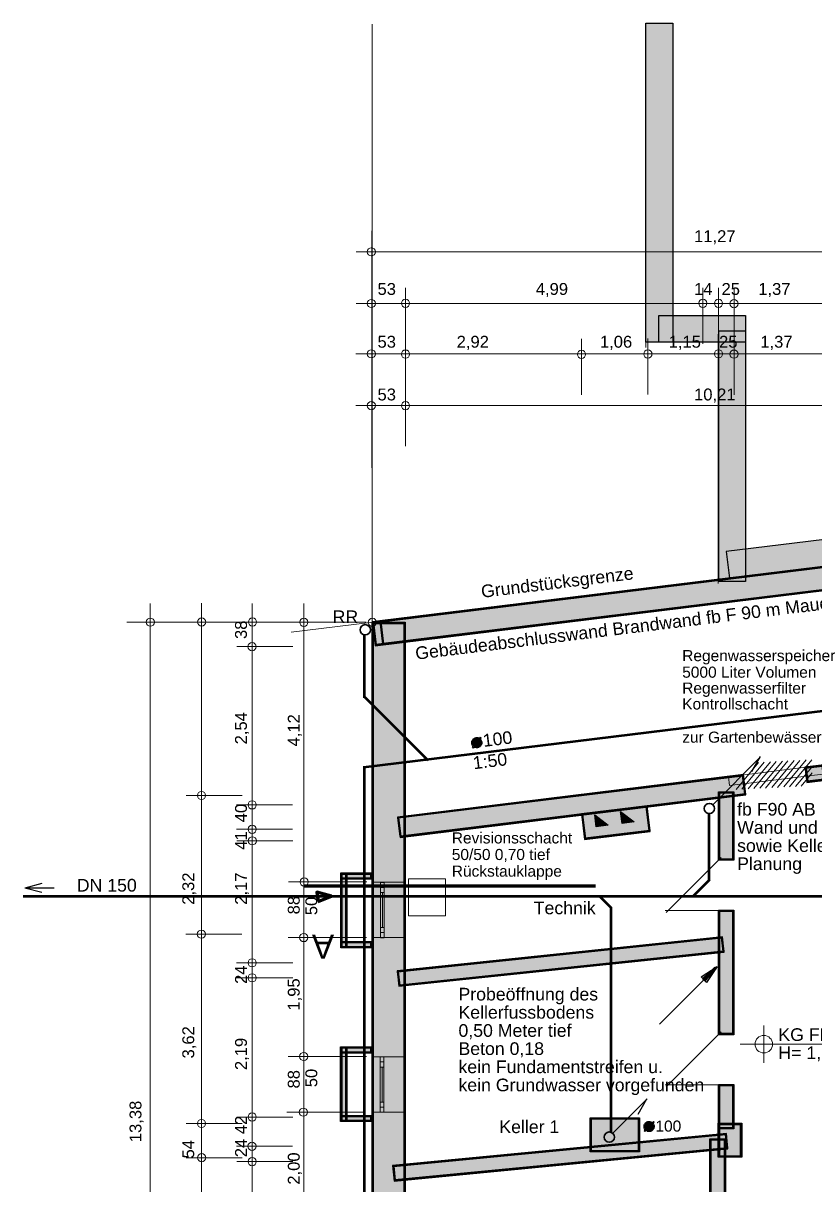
# Model space of a CAD drawing. Header units: millimetres. Extents: x 1839 to 41668, y -109 to 29716.
# Drawn here: x 1839 to 14557, y 11061 to 29716 of the extents above; entities that cross this region are included whole.
import ezdxf

# ---------------------------------------------------------------- set-up
doc = ezdxf.new("R2010")
doc.units = ezdxf.units.MM
doc.header["$LTSCALE"] = 50
doc.linetypes.add('PDF_423-3_158-7_0-0_0-0', pattern=[582, 423.3, -158.7, 0, 0])
doc.linetypes.add('PDF_564-4_176-4_70-6_176-4', pattern=[987.8, 564.4, -176.4, 70.6, -176.4])
for name, color, linetype in [('00_Wand_Bestand', 7, 'Continuous'), ('02_Grundstuecksgrenze', 8, 'Continuous'), ('05_Linien_stark', 7, 'Continuous'), ('06_Linien_fein', 3, 'Continuous'), ('07_Bemassung', 6, 'Continuous'), ('08_Schnittlinie', 1, 'Continuous'), ('10_Text', 7, 'Continuous')]:
    doc.layers.add(name, color=color, linetype=linetype)
doc.styles.add('PLAN', font='arial.ttf')

msp = doc.modelspace()

# ---------------------------------------------------------------- hatches: boundary and pattern name
at = {"layer": '00_Wand_Bestand'}
for points in [[(7439, 20110), (7486, 19728), (18556, 21087), (18509, 21469)], [(7560, 20125), (7607, 19742), (18556, 21087), (18509, 21469)], [(7440, 20103), (7970, 20103), (7970, 6745), (7440, 6745)], [(9187, 18250), (9172, 18231), (9183, 18219), (9190, 18207), (9195, 18195), (9198, 18181), (9198, 18171), (9198, 18161), (9196, 18152), (9193, 18142), (9189, 18133), (9183, 18125), (9178, 18118), (9172, 18112), (9166, 18106), (9159, 18102), (9151, 18098), (9144, 18095), (9135, 18092), (9127, 18091), (9113, 18090), (9100, 18092), (9088, 18096), (9073, 18104), (9058, 18085), (9046, 18094), (9061, 18112), (9050, 18125), (9043, 18137), (9038, 18149), (9036, 18163), (9035, 18172), (9035, 18181), (9037, 18190), (9039, 18198), (9043, 18206), (9047, 18214), (9053, 18222), (9059, 18229), (9066, 18236), (9073, 18241), (9080, 18245), (9089, 18249), (9097, 18251), (9106, 18253), (9120, 18254), (9133, 18252), (9146, 18248), (9161, 18240), (9176, 18259)], [(9152, 18229), (9139, 18235), (9128, 18238), (9118, 18239), (9108, 18239), (9100, 18237), (9093, 18235), (9086, 18232), (9080, 18229), (9074, 18224), (9069, 18219), (9063, 18213), (9058, 18206), (9054, 18198), (9051, 18190), (9050, 18181), (9049, 18173), (9050, 18164), (9052, 18153), (9055, 18143), (9061, 18134), (9070, 18123)], [(9164, 18220), (9081, 18114), (9090, 18110), (9099, 18107), (9108, 18105), (9116, 18105), (9125, 18105), (9134, 18107), (9142, 18109), (9150, 18113), (9157, 18118), (9164, 18124), (9170, 18130), (9174, 18137), (9178, 18143), (9181, 18150), (9183, 18157), (9184, 18164), (9184, 18172), (9184, 18179), (9182, 18191), (9178, 18200), (9172, 18210)], [(14383, 17779), (14414, 17533), (18238, 18003), (18207, 18248)], [(7845, 16978), (7885, 16652), (13436, 17333), (13396, 17660)], [(12994, 17384), (13244, 17384), (13244, 16285), (12994, 16285)], [(11900, 16748), (11850, 17158), (10797, 17029), (10848, 16619)], [(11034, 16823), (11010, 17016), (11227, 16846)], [(11448, 16875), (11425, 17068), (11642, 16899)], [(6934, 16081), (7434, 16081), (7434, 15981), (6934, 15981)], [(6934, 16081), (7034, 16081), (7034, 14881), (6934, 14881)], [(12994, 15485), (13244, 15485), (13244, 13485), (12994, 13485)], [(6934, 14981), (7434, 14981), (7434, 14881), (6934, 14881)], [(7839, 14509), (7865, 14262), (13088, 14811), (13062, 15058)], [(12805, 14325), (12717, 14413), (12973, 14581)], [(6932, 13290), (7432, 13290), (7432, 13190), (6932, 13190)], [(6932, 13290), (7032, 13290), (7032, 12090), (6932, 12090)], [(12994, 12685), (13244, 12685), (13244, 11974), (12994, 11974)], [(6932, 12190), (7432, 12190), (7432, 12090), (6932, 12090)], [(10938, 12149), (11727, 12149), (11727, 11604), (10938, 11604)], [(11962, 12081), (11945, 12064), (11954, 12050), (11960, 12038), (11963, 12025), (11964, 12011), (11963, 12001), (11961, 11991), (11958, 11982), (11954, 11973), (11949, 11965), (11942, 11957), (11936, 11951), (11930, 11945), (11923, 11941), (11915, 11937), (11908, 11934), (11900, 11932), (11891, 11931), (11882, 11930), (11868, 11931), (11856, 11934), (11844, 11940), (11830, 11949), (11813, 11933), (11803, 11943), (11820, 11959), (11811, 11974), (11805, 11986), (11802, 11998), (11801, 12013), (11801, 12022), (11803, 12031), (11805, 12039), (11809, 12047), (11813, 12055), (11818, 12062), (11825, 12069), (11832, 12076), (11839, 12081), (11847, 12086), (11855, 12089), (11864, 12092), (11872, 12093), (11882, 12094), (11896, 12092), (11909, 12089), (11921, 12083), (11935, 12074), (11951, 12091)], [(11925, 12064), (11912, 12071), (11902, 12076), (11892, 12079), (11882, 12079), (11874, 12079), (11867, 12078), (11860, 12076), (11853, 12073), (11846, 12069), (11840, 12065), (11834, 12059), (11828, 12053), (11823, 12045), (11820, 12038), (11817, 12029), (11815, 12021), (11815, 12012), (11815, 12001), (11818, 11991), (11823, 11981), (11830, 11969)], [(11935, 12054), (11840, 11959), (11848, 11954), (11857, 11950), (11865, 11947), (11874, 11945), (11882, 11944), (11891, 11945), (11900, 11947), (11908, 11949), (11916, 11953), (11923, 11958), (11930, 11964), (11935, 11970), (11940, 11976), (11943, 11982), (11946, 11989), (11948, 11996), (11949, 12003), (11950, 12011), (11949, 12022), (11946, 12033), (11942, 12043)], [(12993, 12063), (13368, 12063), (13368, 11518), (12993, 11518)], [(13148, 11652), (13124, 11900), (7767, 11384), (7791, 11136)], [(12859, 11816), (13110, 11816), (13110, 9902), (12859, 9902)]]:
    msp.add_hatch(color=7, dxfattribs=at).paths.add_polyline_path(points)
at = {"layer": '02_Grundstuecksgrenze'}
for points in [[(11831, 29716), (12261, 29716), (12261, 24598), (11831, 24598)], [(12040, 25029), (13430, 25029), (13430, 24599), (12040, 24599)], [(12999, 24779), (13429, 24779), (13429, 20759), (12999, 20759)], [(18687, 21921), (13118, 21237), (13171, 20810), (18739, 21494)]]:
    msp.add_hatch(color=7, dxfattribs=at).paths.add_polyline_path(points)

# ---------------------------------------------------------------- linework, layer by layer
at = {"layer": '00_Wand_Bestand'}
for points in [[(7439, 20110), (7486, 19728), (18556, 21087), (18509, 21469)], [(7560, 20125), (7607, 19742), (18556, 21087), (18509, 21469)], [(7440, 20103), (7970, 20103), (7970, 6745), (7440, 6745)], [(9187, 18250), (9172, 18231), (9183, 18219), (9190, 18207), (9195, 18195), (9198, 18181), (9198, 18171), (9198, 18161), (9196, 18152), (9193, 18142), (9189, 18133), (9183, 18125), (9178, 18118), (9172, 18112), (9166, 18106), (9159, 18102), (9151, 18098), (9144, 18095), (9135, 18092), (9127, 18091), (9113, 18090), (9100, 18092), (9088, 18096), (9073, 18104), (9058, 18085), (9046, 18094), (9061, 18112), (9050, 18125), (9043, 18137), (9038, 18149), (9036, 18163), (9035, 18172), (9035, 18181), (9037, 18190), (9039, 18198), (9043, 18206), (9047, 18214), (9053, 18222), (9059, 18229), (9066, 18236), (9073, 18241), (9080, 18245), (9089, 18249), (9097, 18251), (9106, 18253), (9120, 18254), (9133, 18252), (9146, 18248), (9161, 18240), (9176, 18259)], [(9152, 18229), (9139, 18235), (9128, 18238), (9118, 18239), (9108, 18239), (9100, 18237), (9093, 18235), (9086, 18232), (9080, 18229), (9074, 18224), (9069, 18219), (9063, 18213), (9058, 18206), (9054, 18198), (9051, 18190), (9050, 18181), (9049, 18173), (9050, 18164), (9052, 18153), (9055, 18143), (9061, 18134), (9070, 18123)], [(9164, 18220), (9081, 18114), (9090, 18110), (9099, 18107), (9108, 18105), (9116, 18105), (9125, 18105), (9134, 18107), (9142, 18109), (9150, 18113), (9157, 18118), (9164, 18124), (9170, 18130), (9174, 18137), (9178, 18143), (9181, 18150), (9183, 18157), (9184, 18164), (9184, 18172), (9184, 18179), (9182, 18191), (9178, 18200), (9172, 18210)], [(14383, 17779), (14414, 17533), (18238, 18003), (18207, 18248)], [(7845, 16978), (7885, 16652), (13436, 17333), (13396, 17660)], [(12994, 17384), (13244, 17384), (13244, 16285), (12994, 16285)], [(11900, 16748), (11850, 17158), (10797, 17029), (10848, 16619)], [(11034, 16823), (11010, 17016), (11227, 16846)], [(11448, 16875), (11425, 17068), (11642, 16899)], [(6934, 16081), (7434, 16081), (7434, 15981), (6934, 15981)], [(6934, 16081), (7034, 16081), (7034, 14881), (6934, 14881)], [(12994, 15485), (13244, 15485), (13244, 13485), (12994, 13485)], [(6934, 14981), (7434, 14981), (7434, 14881), (6934, 14881)], [(7839, 14509), (7865, 14262), (13088, 14811), (13062, 15058)], [(12805, 14325), (12717, 14413), (12973, 14581)], [(6932, 13290), (7432, 13290), (7432, 13190), (6932, 13190)], [(6932, 13290), (7032, 13290), (7032, 12090), (6932, 12090)], [(12994, 12685), (13244, 12685), (13244, 11974), (12994, 11974)], [(6932, 12190), (7432, 12190), (7432, 12090), (6932, 12090)], [(10938, 12149), (11727, 12149), (11727, 11604), (10938, 11604)], [(11962, 12081), (11945, 12064), (11954, 12050), (11960, 12038), (11963, 12025), (11964, 12011), (11963, 12001), (11961, 11991), (11958, 11982), (11954, 11973), (11949, 11965), (11942, 11957), (11936, 11951), (11930, 11945), (11923, 11941), (11915, 11937), (11908, 11934), (11900, 11932), (11891, 11931), (11882, 11930), (11868, 11931), (11856, 11934), (11844, 11940), (11830, 11949), (11813, 11933), (11803, 11943), (11820, 11959), (11811, 11974), (11805, 11986), (11802, 11998), (11801, 12013), (11801, 12022), (11803, 12031), (11805, 12039), (11809, 12047), (11813, 12055), (11818, 12062), (11825, 12069), (11832, 12076), (11839, 12081), (11847, 12086), (11855, 12089), (11864, 12092), (11872, 12093), (11882, 12094), (11896, 12092), (11909, 12089), (11921, 12083), (11935, 12074), (11951, 12091)], [(11925, 12064), (11912, 12071), (11902, 12076), (11892, 12079), (11882, 12079), (11874, 12079), (11867, 12078), (11860, 12076), (11853, 12073), (11846, 12069), (11840, 12065), (11834, 12059), (11828, 12053), (11823, 12045), (11820, 12038), (11817, 12029), (11815, 12021), (11815, 12012), (11815, 12001), (11818, 11991), (11823, 11981), (11830, 11969)], [(11935, 12054), (11840, 11959), (11848, 11954), (11857, 11950), (11865, 11947), (11874, 11945), (11882, 11944), (11891, 11945), (11900, 11947), (11908, 11949), (11916, 11953), (11923, 11958), (11930, 11964), (11935, 11970), (11940, 11976), (11943, 11982), (11946, 11989), (11948, 11996), (11949, 12003), (11950, 12011), (11949, 12022), (11946, 12033), (11942, 12043)], [(12993, 12063), (13368, 12063), (13368, 11518), (12993, 11518)], [(13148, 11652), (13124, 11900), (7767, 11384), (7791, 11136)], [(12859, 11816), (13110, 11816), (13110, 9902), (12859, 9902)]]:
    msp.add_lwpolyline(points, close=True, dxfattribs=at)
at = {"layer": '02_Grundstuecksgrenze'}
for points in [[(11831, 29716), (12261, 29716), (12261, 24598), (11831, 24598)], [(12040, 25029), (13430, 25029), (13430, 24599), (12040, 24599)], [(12999, 24779), (13429, 24779), (13429, 20759), (12999, 20759)], [(18687, 21921), (13118, 21237), (13171, 20810), (18739, 21494)]]:
    msp.add_lwpolyline(points, close=True, dxfattribs=at)
at = {"layer": '05_Linien_stark', "lineweight": 15}
for p, q in [((7974, 25471), (7974, 24571)), ((12745, 25473), (12745, 24574)), ((12997, 25471), (12997, 24572)), ((13246, 25467), (13246, 24568)), ((7974, 24656), (7974, 23756)), ((10799, 24653), (10799, 23753)), ((11864, 24658), (11864, 23758)), ((12997, 24656), (12997, 23757)), ((13246, 24652), (13246, 23753)), ((7973, 23828), (7973, 22928)), ((5266, 19713), (6165, 19713)), ((5266, 19713), (6165, 19713)), ((5266, 19713), (6165, 19713)), ((5266, 19713), (6165, 19713)), ((4451, 17324), (5350, 17324)), ((5263, 17173), (6162, 17173)), ((5262, 16783), (6162, 16783)), ((5267, 16597), (6166, 16597)), ((6097, 15937), (7352, 15937)), ((4450, 15098), (5349, 15098)), ((6091, 15044), (7346, 15044)), ((5263, 14637), (6163, 14637)), ((5268, 14396), (6167, 14396)), ((13724, 13634), (13724, 13034)), ((13344, 13334), (15342, 13334)), ((6092, 13136), (7346, 13136)), ((5264, 12164), (6163, 12164)), ((6070, 12244), (7325, 12244)), ((4451, 12060), (5350, 12060)), ((5261, 11696), (6161, 11696)), ((4453, 11511), (5353, 11511)), ((5265, 11449), (6164, 11449))]:
    msp.add_line(p, q, dxfattribs=at)
at = {"layer": '05_Linien_stark', "lineweight": 25}
for p, q in [((12908, 17179), (13656, 17926)), ((13529, 17708), (13670, 17951)), ((2136, 15911), (1865, 15839)), ((2334, 15838), (1862, 15838)), ((2137, 15765), (1866, 15838)), ((11298, 11903), (11850, 12455)), ((11708, 12212), (11848, 12455))]:
    msp.add_line(p, q, dxfattribs=at)
at = {"layer": '05_Linien_stark', "lineweight": 53}
for p, q in [((12847, 15955), (12847, 17042)), ((12583, 15704), (12855, 15976)), ((1839, 15709), (16829, 15709)), ((11280, 15516), (11085, 15710)), ((11269, 15533), (11269, 11912))]:
    msp.add_line(p, q, dxfattribs=at)
at = {"layer": '05_Linien_stark', "lineweight": 50}
for points in [[(7452, 20100), (7496, 19740), (18543, 21097), (18499, 21456)], [(7573, 20115), (7617, 19755), (18543, 21097), (18499, 21456)], [(7451, 20091), (7958, 20091), (7958, 6757), (7451, 6757)], [(14396, 17769), (14423, 17546), (18225, 18013), (18197, 18235)], [(7858, 16968), (7895, 16664), (13423, 17343), (13386, 17647)], [(13005, 17372), (13232, 17372), (13232, 16297), (13005, 16297)], [(11887, 16758), (11840, 17145), (10810, 17019), (10858, 16632)], [(6946, 16069), (7423, 16069), (7423, 15992), (6946, 15992)], [(6946, 16069), (7023, 16069), (7023, 14892), (6946, 14892)], [(13005, 15474), (13232, 15474), (13232, 13497), (13005, 13497)], [(6946, 14969), (7423, 14969), (7423, 14892), (6946, 14892)], [(7851, 14499), (7875, 14274), (13076, 14821), (13052, 15046)], [(6944, 13278), (7421, 13278), (7421, 13201), (6944, 13201)], [(6944, 13278), (7021, 13278), (7021, 12101), (6944, 12101)], [(13005, 12674), (13232, 12674), (13232, 11986), (13005, 11986)], [(6944, 12178), (7421, 12178), (7421, 12101), (6944, 12101)], [(10950, 12138), (11715, 12138), (11715, 11615), (10950, 11615)], [(13005, 12051), (13356, 12051), (13356, 11530), (13005, 11530)], [(13136, 11662), (13114, 11888), (7780, 11374), (7801, 11149)], [(12870, 11804), (13099, 11804), (13099, 9914), (12870, 9914)]]:
    msp.add_lwpolyline(points, close=True, dxfattribs=at)
at = {"layer": '05_Linien_stark', "lineweight": 20}
for points in [[(14653, 17808), (13156, 17624), (13173, 17484), (14670, 17668)], [(7439, 15934), (7964, 15934), (7964, 15045), (7439, 15045)], [(7572, 15930), (7631, 15930), (7631, 15042), (7572, 15042)], [(7572, 15849), (7631, 15849), (7631, 15123), (7572, 15123)], [(7572, 15767), (7631, 15767), (7631, 15205), (7572, 15205)], [(7438, 13132), (7963, 13132), (7963, 12243), (7438, 12243)], [(7566, 13129), (7626, 13129), (7626, 12241), (7566, 12241)], [(7566, 13048), (7626, 13048), (7626, 12322), (7566, 12322)], [(7566, 12966), (7626, 12966), (7626, 12404), (7566, 12404)]]:
    msp.add_lwpolyline(points, close=True, dxfattribs=at)
at = {"layer": '05_Linien_stark', "lineweight": 15}
msp.add_lwpolyline([(8022, 15988), (8615, 15988), (8615, 15395), (8022, 15395)], close=True, dxfattribs=at)
at = {"layer": '05_Linien_stark', "lineweight": 211}
msp.add_lwpolyline([(6572, 15622), (6787, 15707), (6552, 15772)], close=True, dxfattribs=at)
at = {"layer": '05_Linien_stark', "lineweight": 140}
msp.add_lwpolyline([(12773, 14368), (12760, 14382), (12945, 14554)], close=True, dxfattribs=at)
at = {"layer": '05_Linien_stark', "lineweight": 35}
for centre in [(7328, 19983), (12849, 17115), (11244, 11842)]:
    msp.add_circle(centre, 82.8, dxfattribs=at)
at = {"layer": '05_Linien_stark', "lineweight": 18}
msp.add_circle((13723, 13333), 140, dxfattribs=at)
at = {"layer": '06_Linien_fein', "lineweight": 9}
for p, q in [((11830, 24515), (11830, 29704)), ((13640, 17855), (13281, 17421)), ((13730, 17858), (13370, 17424)), ((13831, 17865), (13471, 17431)), ((13920, 17868), (13561, 17434)), ((14022, 17875), (13662, 17441)), ((14111, 17878), (13751, 17444)), ((14213, 17885), (13853, 17451)), ((14302, 17888), (13942, 17454)), ((14403, 17895), (14044, 17461)), ((14493, 17895), (14133, 17461)), ((14493, 17779), (14234, 17467)), ((14501, 17688), (14323, 17474)), ((12155, 15448), (13039, 16331)), ((7602, 15201), (7602, 15771)), ((13152, 15480), (12141, 15480)), ((12048, 13653), (12931, 14537)), ((12155, 12648), (13038, 13531)), ((7597, 12400), (7597, 12970)), ((13152, 12680), (12140, 12680))]:
    msp.add_line(p, q, dxfattribs=at)
at = {"layer": '07_Bemassung', "lineweight": 15}
for p, q in [((7440, 3482), (7440, 29703)), ((7434, 26383), (7434, 22581)), ((7179, 26046), (26848, 26046)), ((7181, 25221), (18973, 25221)), ((7175, 24409), (18922, 24409)), ((6138, 19943), (36826, 23711)), ((7175, 23580), (19014, 23580)), ((3876, 6359), (3876, 20405)), ((4701, 6361), (4701, 20410)), ((5514, 6355), (5514, 20407)), ((6342, 6356), (6342, 20405)), ((3500, 20104), (7342, 20104))]:
    msp.add_line(p, q, dxfattribs=at)
at = {"layer": '07_Bemassung', "lineweight": 9}
msp.add_line((12992, 20724), (12992, 24728), dxfattribs=at)
at = {"layer": '07_Bemassung', "lineweight": 18}
for centre in [(7424, 26049), (7425, 25220), (7973, 25222), (12744, 25223), (12996, 25221), (13245, 25217), (7425, 24411), (7973, 24407), (10798, 24403), (11863, 24408), (12997, 24411), (13246, 24407), (7425, 23581), (7973, 23579), (3879, 20105), (4703, 20107), (5518, 20107), (6341, 20104), (7442, 20102), (5511, 19713), (5511, 19713), (4699, 17324), (5512, 17173), (5512, 16782), (5515, 16597), (6346, 15937), (4698, 15099), (6340, 15044), (5513, 14639), (5513, 14397), (6340, 13135), (5512, 12164), (6334, 12242), (4699, 12060), (5510, 11695), (4702, 11511), (5513, 11449)]:
    msp.add_circle(centre, 65.8, dxfattribs=at)
at = {"layer": '08_Schnittlinie', "linetype": 'PDF_423-3_158-7_0-0_0-0', "lineweight": 53}
for p, q in [((7308, 19911), (7308, 18893)), ((7297, 17776), (16019, 18847)), ((7305, 18917), (8333, 17889)), ((7308, 17797), (7308, 6904))]:
    msp.add_line(p, q, dxfattribs=at)
at = {"layer": '08_Schnittlinie', "linetype": 'PDF_564-4_176-4_70-6_176-4', "lineweight": 70}
msp.add_line((6354, 15876), (11020, 15876), dxfattribs=at)

# ---------------------------------------------------------------- texts
at = {"layer": '07_Bemassung', "style": 'PLAN'}
for s, p in [('11,27', (12604, 26204)), ('53', (7524, 25357)), ('4,99', (10064, 25357)), ('14', (12604, 25357)), ('25', (13045, 25357)), ('1,37', (13634, 25357)), ('53', (7524, 24510)), ('2,92', (8794, 24510)), ('1,06', (11093, 24510)), ('1,15', (12196, 24510)), ('25', (13005, 24510)), ('1,37', (13667, 24510)), ('53', (7524, 23664)), ('10,21', (12604, 23664))]:
    msp.add_text(s, height=190.5, dxfattribs=at).set_placement(p)
for s, p in [('38', (5428, 19835)), ('2,54', (5428, 18144)), ('4,12', (6275, 18110)), ('40', (5428, 16894)), ('41', (5428, 16453)), ('2,32', (4582, 15570)), ('2,17', (5428, 15570)), ('88', (6275, 15416)), ('50', (6557, 15403)), ('24', (5428, 14300)), ('1,95', (6275, 13872)), ('3,62', (4582, 13104)), ('2,19', (5428, 12917)), ('88', (6275, 12622)), ('50', (6557, 12642)), ('13,38', (3735, 11760)), ('54', (4582, 11499)), ('2,00', (6275, 11078))]:
    msp.add_text(s, height=190.5, rotation=90, dxfattribs=at).set_placement(p)
at = {"layer": '10_Text', "style": 'PLAN'}
for s, height, rotation, p in [('Grundstücksgrenze', 203.2, 7, (9199, 20495)), ('Gebäudeabschlusswand Brandwand fb F 90 m Mauerwerk Bestand', 203.2, 7, (8143, 19502)), ('100', 203.2, 7, (9227, 18103)), ('1:50', 203.2, 7, (9067, 17744)), ('A', 381, 180, (6827, 15088)), ('24 42', 190.5, 90, (5428, 11519))]:
    msp.add_text(s, height=height, rotation=rotation, dxfattribs=at).set_placement(p)
for s, height, p in [('RR', 203.2, (6804, 20090)), ('Regenwasserspeicher', 177.8, (12414, 19480)), ('5000 Liter Volumen', 177.8, (12414, 19214)), ('Regenwasserfilter', 177.8, (12414, 18959)), ('Kontrollschacht', 177.8, (12414, 18704)), ('zur Gartenbewässerung', 177.8, (12414, 18171)), ('fb F90 AB', 203.2, (13295, 17001)), ('Wand und Decke', 203.2, (13295, 16710)), ('Revisionsschacht', 177.8, (8716, 16554)), ('sowie Kellertreppenraum', 203.2, (13295, 16418)), ('50/50 0,70 tief', 177.8, (8716, 16288)), ('Planung', 203.2, (13295, 16127)), ('Rückstauklappe', 177.8, (8716, 16021)), ('DN 150', 203.2, (2698, 15782)), ('Technik', 203.2, (10031, 15418)), ('Probeöffnung des', 203.2, (8823, 14034)), ('Kellerfussbodens', 203.2, (8823, 13743)), ('0,50 Meter tief', 203.2, (8823, 13451)), ('KG FH= - 2,20', 203.2, (13957, 13385)), ('Beton 0,18', 203.2, (8823, 13160)), ('H= 1,95', 203.2, (13957, 13093)), ('kein Fundamentstreifen u.', 203.2, (8823, 12868)), ('kein Grundwasser vorgefunden', 203.2, (8823, 12577)), ('Keller 1', 203.2, (9479, 11906)), ('100', 177.8, (11984, 11930))]:
    msp.add_text(s, height=height, dxfattribs=at).set_placement(p)

doc.saveas('drawing.dxf')
